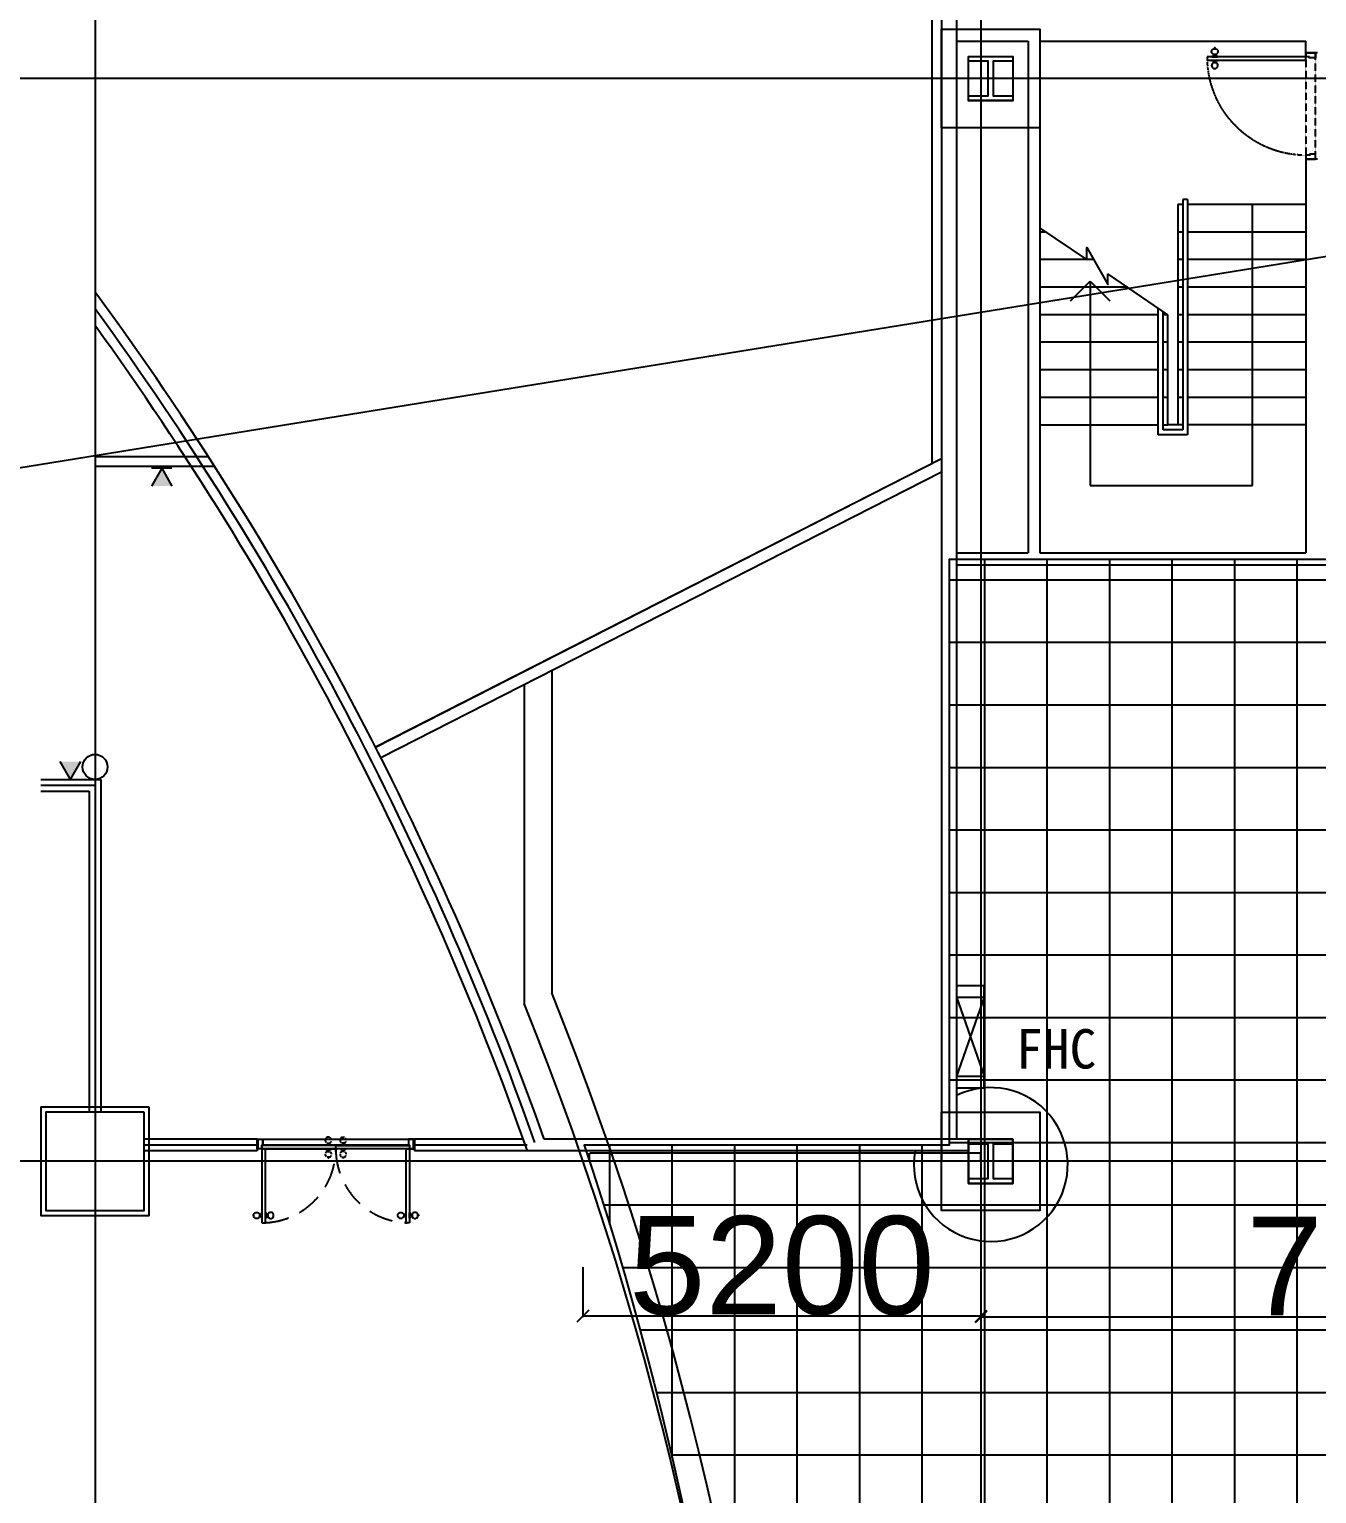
# Model space of a CAD drawing. Header units: inches. Extents: x -449189 to -231461, y -105857 to 48108.
# Drawn here: x -367516 to -354437, y -28867 to -13990 of the extents above; entities that cross this region are included whole.
import ezdxf

# ---------------------------------------------------------------- set-up
doc = ezdxf.new("R2010")
doc.units = ezdxf.units.IN
doc.header["$MEASUREMENT"] = 0
doc.linetypes.add('HIDDEN', pattern=[0.375, 0.25, -0.125])
doc.linetypes.add('HIDDEN2', pattern=[0.1875, 0.125, -0.0625])
for name, color, linetype in [('C-CEILING-DOOR', 7, 'Continuous'), ('DIM', 3, 'Continuous'), ('DOOR', 100, 'Continuous'), ('DOOR-SWING', 15, 'HIDDEN'), ('E-TELEPHONE', 7, 'Continuous'), ('GRID', 8, 'Continuous'), ('HATCH', 90, 'Continuous'), ('L08-DR', 1, 'Continuous'), ('NEW AREA', 6, 'Continuous'), ('WALL', 255, 'Continuous')]:
    doc.layers.add(name, color=color, linetype=linetype)
doc.styles.add('BLKBLD', font='STXIHEI.TTF', dxfattribs={"height": 0.45})
doc.styles.get("Standard").update_dxf_attribs({"font": 'arial.ttf'})
doc.dimstyles.new('DIM-200MM', dxfattribs={"dimtxt": 1000, "dimasz": 120, "dimexe": 10, "dimexo": 10, "dimgap": 0.7, "dimtad": 1, "dimdec": 0, "dimrnd": 5, "dimzin": 1, "dimdsep": 46, "dimtxsty": 'Standard', "dimblk": 'OBLIQUE', "dimcen": 0.5, "dimdle": 1, "dimclrd": 256, "dimclre": 256, "dimclrt": 7, "dimaunit": 1, "dimadec": 0, "dimazin": 0, "dimtfac": 1, "dimtdec": 0, "dimtix": 1, "dimtmove": 2, "dimatfit": 3, "dimfxl": 0, "dimtolj": 1, "dimtzin": 1, "dimarcsym": 0})
doc.dimstyles.new('ISO-25', dxfattribs={"dimtxt": 2.5, "dimasz": 2.5, "dimexe": 1.25, "dimexo": 0.625, "dimtad": 1, "dimtxsty": 'Standard', "dimcen": 2.5, "dimadec": 0, "dimazin": 0, "dimtfac": 1, "dimtmove": 0, "dimatfit": 3, "dimfxl": 0, "dimarcsym": 0})

# ---------------------------------------------------------------- blocks, each defined once
blk = doc.blocks.new('T')
at = {"layer": 'E-TELEPHONE'}
blk.add_hatch(color=256, dxfattribs=at).paths.add_polyline_path([(0.104, -0.2), (0, -0.02), (-0.104, -0.2)])
for p, q in [((0, -0.02), (-0.104, -0.2)), ((0.104, -0.02), (-0.104, -0.02)), ((0, -0.02), (0.104, -0.2))]:
    blk.add_line(p, q, dxfattribs=at)
blk = doc.blocks.new('TV')
at = {"layer": 'E-TELEPHONE'}
blk.add_circle((0, 0.147), 0.127, dxfattribs=at)
blk = doc.blocks.new('A$C283D6764')
at = {"layer": 'C-CEILING-DOOR', "color": 9}
blk.add_line((0.1, 0.078), (1.58, 0.078), dxfattribs=at)
at = {"layer": 'C-CEILING-DOOR', "color": 9, "linetype": 'HIDDEN2', "ltscale": 0.2}
for points in [[(0.753, 0.143), (0.777, 0.143, 0.67471), (0.777, 0.202), (0.753, 0.202, 0.67471)], [(0.927, 0.143), (0.903, 0.143, -0.67471), (0.903, 0.202), (0.927, 0.202, -0.67471)], [(0.753, 0.059), (0.777, 0.059, -0.67471), (0.777, 0), (0.753, 0, -0.67471)], [(0.927, 0.059), (0.903, 0.059, 0.67471), (0.903, 0), (0.927, 0, 0.67471)]]:
    blk.add_lwpolyline(points, format="xyb", close=True, dxfattribs=at)
for points in [[(0.77, 0.208), (0.77, 0.204), (0.759, 0.204), (0.759, 0.208)], [(0.909, 0.208), (0.909, 0.204), (0.92, 0.204), (0.92, 0.208)], [(0.792, 0.123), (0.792, 0.118), (0.738, 0.118), (0.738, 0.123), (0.757, 0.128), (0.772, 0.128)], [(0.792, 0.079), (0.792, 0.083), (0.738, 0.083), (0.738, 0.079), (0.757, 0.074), (0.772, 0.074)], [(0.772, 0.142), (0.772, 0.128), (0.757, 0.128), (0.757, 0.142)], [(0.772, 0.06), (0.772, 0.074), (0.757, 0.074), (0.757, 0.06)], [(0.888, 0.123), (0.888, 0.118), (0.942, 0.118), (0.942, 0.123), (0.922, 0.128), (0.907, 0.128)], [(0.888, 0.079), (0.888, 0.083), (0.942, 0.083), (0.942, 0.079), (0.922, 0.074), (0.907, 0.074)], [(0.907, 0.142), (0.907, 0.128), (0.922, 0.128), (0.922, 0.142)], [(0.907, 0.06), (0.907, 0.074), (0.922, 0.074), (0.922, 0.06)]]:
    blk.add_lwpolyline(points, close=True, dxfattribs=at)
at = {"layer": 'C-CEILING-DOOR'}
for points in [[(0.09, 0.118), (0.05, 0.118), (0.05, 0.018), (0.1, 0.018), (0.1, 0.078), (0.09, 0.078)], [(0.84, 0.118), (0.84, 0.083), (0.09, 0.083), (0.09, 0.118)], [(0.84, 0.118), (0.84, 0.083), (1.59, 0.083), (1.59, 0.118)], [(1.58, 0.068), (1.58, 0.078), (1.59, 0.078), (1.59, 0.118), (1.63, 0.118), (1.63, 0.018), (1.58, 0.018), (1.58, 0.078)]]:
    blk.add_lwpolyline(points, close=True, dxfattribs=at)
at = {"layer": 'C-CEILING-DOOR', "color": 9}
blk.add_lwpolyline([(1.59, 0.118), (1.59, 0.078), (1.58, 0.078), (1.58, 0.018), (0.1, 0.018), (0.1, 0.078), (0.09, 0.078), (0.09, 0.118)], close=True, dxfattribs=at)
at = {"layer": 'DOOR'}
for points in [[(0.09, 0.868), (0.125, 0.868), (0.125, 0.118), (0.09, 0.118)], [(1.59, 0.868), (1.555, 0.868), (1.555, 0.118), (1.59, 0.118)], [(0.09, 0.118), (0.05, 0.118), (0.05, 0.018), (0.1, 0.018), (0.1, 0.083), (0.09, 0.083)], [(1.58, 0.068), (1.58, 0.078), (1.59, 0.078), (1.59, 0.118), (1.63, 0.118), (1.63, 0.018), (1.58, 0.018), (1.58, 0.078)]]:
    blk.add_lwpolyline(points, close=True, dxfattribs=at)
at = {"layer": 'DOOR', "color": 8}
for points in [[(0.05, 0.118), (0.05, 0.018), (0.04, 0.018), (0.04, 0.118)], [(1.64, 0.118), (1.64, 0.018), (1.63, 0.018), (1.63, 0.118)]]:
    blk.add_lwpolyline(points, close=True, dxfattribs=at)
at = {"layer": 'DOOR-SWING', "linetype": 'Continuous'}
for points in [[(0, 0.799), (0.004, 0.799), (0.004, 0.788), (0, 0.788)], [(0.066, 0.801), (0.08, 0.801), (0.08, 0.786), (0.066, 0.786)], [(0.085, 0.82), (0.09, 0.82), (0.09, 0.767), (0.085, 0.767), (0.08, 0.786), (0.08, 0.801)], [(0.129, 0.82), (0.125, 0.82), (0.125, 0.767), (0.129, 0.767), (0.134, 0.786), (0.134, 0.801)], [(0.148, 0.801), (0.134, 0.801), (0.134, 0.786), (0.148, 0.786)], [(1.531, 0.801), (1.545, 0.801), (1.545, 0.786), (1.531, 0.786)], [(1.55, 0.82), (1.555, 0.82), (1.555, 0.767), (1.55, 0.767), (1.545, 0.786), (1.545, 0.801)], [(1.594, 0.82), (1.59, 0.82), (1.59, 0.767), (1.594, 0.767), (1.599, 0.786), (1.599, 0.801)], [(1.613, 0.801), (1.599, 0.801), (1.599, 0.786), (1.613, 0.786)], [(1.679, 0.799), (1.675, 0.799), (1.675, 0.788), (1.679, 0.788)]]:
    blk.add_lwpolyline(points, close=True, dxfattribs=at)
for points in [[(0.065, 0.782), (0.065, 0.805, 0.67471), (0.006, 0.805), (0.006, 0.782, 0.67471)], [(0.149, 0.782), (0.149, 0.805, -0.67471), (0.208, 0.805), (0.208, 0.782, -0.67471)], [(1.53, 0.782), (1.53, 0.805, 0.67471), (1.471, 0.805), (1.471, 0.782, 0.67471)], [(1.614, 0.782), (1.614, 0.805, -0.67471), (1.673, 0.805), (1.673, 0.782, -0.67471)]]:
    blk.add_lwpolyline(points, format="xyb", close=True, dxfattribs=at)
at = {"layer": 'DOOR-SWING'}
blk.add_lwpolyline([(0.05, 0.018), (0.05, 0.118), (1.63, 0.118), (1.63, 0.018)], close=True, dxfattribs=at)
for centre, start, end in [((0.09, 0.118), 0, 88.1313), ((1.59, 0.118), 91.8687, 180)]:
    blk.add_arc(centre, 0.75, start, end, dxfattribs=at)
blk = doc.blocks.new('A$C7E004732')
blk.add_blockref('A$C283D6764', (0, 0))
blk = doc.blocks.new('C1')
at = {"layer": 'L08-DR'}
blk.add_lwpolyline([(-500, 500), (500, 500), (500, -500), (-500, -500)], close=True, dxfattribs=at)
blk = doc.blocks.new('d-1')
at = {"layer": 'DOOR'}
for points in [[(50, 1030), (40, 1030), (40, 1040), (0, 1040), (0, 1080), (100, 1080), (100, 1030), (40, 1030)], [(-1000, 40), (-1000, 75), (0, 75), (0, 40)], [(0, 40), (0, 0), (100, 0), (100, 50), (35, 50), (35, 40)]]:
    blk.add_lwpolyline(points, close=True, dxfattribs=at)
at = {"layer": 'DOOR-SWING'}
blk.add_lwpolyline([(100, 0), (0, 0), (0, 1080), (100, 1080)], close=True, dxfattribs=at)
at = {"layer": 'DOOR-SWING', "linetype": 'Continuous'}
for points in [[(-913, 100), (-937, 100, -0.67471), (-937, 158), (-913, 158, -0.67471)], [(-913, 15), (-937, 15, 0.67471), (-937, -43), (-913, -43, 0.67471)]]:
    blk.add_lwpolyline(points, format="xyb", close=True, dxfattribs=at)
for points in [[(-952, 80), (-952, 75), (-898, 75), (-898, 80), (-917, 85), (-933, 85)], [(-952, 35), (-952, 40), (-898, 40), (-898, 35), (-917, 30), (-933, 30)], [(-933, 99), (-933, 85), (-917, 85), (-917, 99)], [(-933, 16), (-933, 30), (-917, 30), (-917, 16)], [(-931, -50), (-931, -45), (-919, -45), (-919, -50)]]:
    blk.add_lwpolyline(points, close=True, dxfattribs=at)
at = {"layer": 'DOOR-SWING'}
blk.add_arc((0, 40), 1000, 90, 178.1313, dxfattribs=at)
blk = doc.blocks.new('_Oblique')
at = {"color": 0, "linetype": 'ByBlock', "lineweight": -2}
blk.add_line((-0.5, -0.5), (0.5, 0.5), dxfattribs=at)
blk = doc.blocks.new('*D225')
at = {"layer": 'DEFPOINTS', "color": 0, "transparency": 16777216}
for p in [(-357848, -25485), (-349348, -25485), (-357848, -27072)]:
    blk.add_point(p, dxfattribs=at)
at = {"layer": 'DIM', "lineweight": -2, "transparency": 16777216}
for p, q in [((-357848, -26572), (-357848, -27082)), ((-349348, -26572), (-349348, -27082)), ((-349347, -27072), (-357849, -27072))]:
    blk.add_line(p, q, dxfattribs=at)
at = {"layer": 'DIM', "lineweight": -2, "transparency": 16777216, "xscale": 120, "yscale": 120, "zscale": 120, "rotation": 180.0000000000004}
blk.add_blockref('_Oblique', (-357848, -27072), dxfattribs=at)
at = {"layer": 'DIM', "lineweight": -2, "transparency": 16777216, "xscale": 120, "yscale": 120, "zscale": 120}
blk.add_blockref('_Oblique', (-349348, -27072), dxfattribs=at)
at = {"layer": 'DIM', "color": 7, "transparency": 16777216, "insert": (-353598, -26561), "char_height": 1000, "attachment_point": 5}
blk.add_mtext('\\A1;7900', dxfattribs=at)
blk = doc.blocks.new('*D226')
at = {"color": 0, "lineweight": -2, "transparency": 16777216}
for p, q in [((-361824, -25485), (-361824, -25407)), ((-357851, -25408), (-361822, -25408)), ((-357848, -25485), (-357848, -25407))]:
    blk.add_line(p, q, dxfattribs=at)
at = {"color": 0, "transparency": 16777216}
for points in [[(-361822, -25408), (-361822, -25409), (-361824, -25408)], [(-357851, -25408), (-357851, -25409), (-357848, -25408)]]:
    blk.add_solid(points, dxfattribs=at)
at = {"layer": 'DEFPOINTS', "color": 0, "transparency": 16777216}
for p in [(-361824, -25408), (-361824, -25485), (-357848, -25485)]:
    blk.add_point(p, dxfattribs=at)
at = {"color": 0, "transparency": 16777216, "insert": (-359836, -25406), "char_height": 2.5, "attachment_point": 5}
blk.add_mtext('3976,02', dxfattribs=at)
blk = doc.blocks.new('*D227')
at = {"layer": 'DEFPOINTS', "color": 0, "transparency": 16777216}
for p in [(-361892, -25485), (-357848, -25485), (-361892, -27064)]:
    blk.add_point(p, dxfattribs=at)
at = {"layer": 'DIM', "lineweight": -2, "transparency": 16777216}
for p, q in [((-361892, -26564), (-361892, -27074)), ((-357848, -26564), (-357848, -27074)), ((-357847, -27064), (-361893, -27064))]:
    blk.add_line(p, q, dxfattribs=at)
at = {"layer": 'DIM', "lineweight": -2, "transparency": 16777216, "xscale": 120, "yscale": 120, "zscale": 120, "rotation": 180}
blk.add_blockref('_Oblique', (-361892, -27064), dxfattribs=at)
at = {"layer": 'DIM', "lineweight": -2, "transparency": 16777216, "xscale": 120, "yscale": 120, "zscale": 120}
blk.add_blockref('_Oblique', (-357848, -27064), dxfattribs=at)
at = {"layer": 'DIM', "color": 7, "transparency": 16777216, "insert": (-359870, -26553), "char_height": 1000, "attachment_point": 5}
blk.add_mtext('\\A1;5200', dxfattribs=at)

msp = doc.modelspace()

# ---------------------------------------------------------------- hatches: boundary and pattern name
at = {"layer": 'HATCH'}
h = msp.add_hatch(dxfattribs=at)
h.set_pattern_fill('ANSI37', color=181, scale=200, angle=45, style=0)
h.set_pattern_definition([(90, (-380034.3, -67208.1), (-635, 6e-14), []), (180, (-380034.3, -67208.1), (-6e-14, -635), [])])
edge = h.paths.add_edge_path()
edge.add_line((-349297.9715, -41593.3633), (-349297.9715, -19374.6526))
edge.add_line((-349297.9715, -19374.6526), (-358171.9801, -19374.6526))
edge.add_line((-358171.9801, -19374.6526), (-358171.9292, -25324.5532))
edge.add_line((-358171.9292, -25324.5532), (-361877.2087, -25324.5532))
edge.add_arc((-395446.4547, -36479.0484), 35373.9599, -10.43886324, 18.38077841, ccw=False)
edge.add_line((-360657.9763, -42888.3236), (-349297.8411, -42888.3236))
edge.add_line((-349297.8411, -42888.3236), (-349297.9715, -41593.3633))

# ---------------------------------------------------------------- linework, layer by layer
msp.add_lwpolyline([(-400835.3894, -23818.6222), (-349227.9582, -15468.2389)])
at = {"layer": 'DIM'}
for p, q in [((-374393.1152, -14485.2816), (-366848.203, -14485.2816)), ((-374393.1152, -25485.2816), (-366848.203, -25485.2816))]:
    msp.add_line(p, q, dxfattribs=at)
at = {"layer": 'GRID'}
for p, q in [((-366848.203, 3188.9239), (-366848.203, -66985.2816)), ((-357848.203, 3188.9239), (-357848.203, -66985.2816)), ((-366848.203, -14485.2816), (-267848.203, -14485.2816)), ((-366848.203, -25485.2816), (-267848.203, -25485.2816))]:
    msp.add_line(p, q, dxfattribs=at)
at = {"layer": 'NEW AREA', "color": 6}
msp.add_lwpolyline([(-349297.9715, -41593.3633), (-349297.9715, -19374.6526), (-358171.9801, -19374.6526), (-358171.9292, -25324.5532), (-361877.2087, -25324.5532, -0.12641645), (-360657.9763, -42888.3236), (-349297.8411, -42888.3236), (-349297.9715, -41593.3633)], format="xyb", dxfattribs=at)
at = {"layer": 'WALL', "color": 0}
for p, q in [((-358347.963, 395.1051), (-358347.963, -18401.6073)), ((-358247.9716, 259.6963), (-358247.9716, -18349.5265)), ((-358247.9584, 259.4978), (-358247.9631, -20311.9404)), ((-358247.9584, 259.4942), (-358247.9631, -14989.7283)), ((-358247.963, 259.4942), (-358247.963, -25264.9237)), ((-358247.963, 259.4942), (-358247.963, -15772.2507)), ((-358095.963, 32.2564), (-358095.963, -25264.9237)), ((-358247.9716, -4089.7283), (-358247.9716, -18652.7859)), ((-358095.967, -4089.7247), (-358095.967, -14989.7247)), ((-358247.95, -13989.7379), (-357247.9631, -13989.7379)), ((-358247.95, -14989.7247), (-358247.95, -13989.7379)), ((-358247.9497, -13989.7379), (-357247.9627, -13989.7379)), ((-358247.9497, -14989.7247), (-358247.9497, -13989.7379)), ((-358247.9497, -13989.7415), (-357247.9627, -13989.7415)), ((-358247.9497, -14989.7283), (-358247.9497, -13989.7415)), ((-358095.967, -14109.7247), (-357367.9676, -14109.7247)), ((-357367.9676, -14109.7247), (-357367.9676, -19309.3557)), ((-357247.9676, -14109.7247), (-354547.9676, -14109.7247)), ((-357247.9676, -14109.7247), (-357247.9676, -19309.3557)), ((-354547.9676, -14229.7247), (-354547.9676, -14109.0109)), ((-354547.9676, -14229.3559), (-354547.9676, -14109.7247)), ((-357972.9536, -14264.7342), (-357522.9595, -14264.7342)), ((-357972.9536, -14714.7283), (-357972.9536, -14264.7342)), ((-357972.9536, -14314.7336), (-357972.9536, -14264.7342)), ((-357972.9536, -14264.7342), (-357522.9595, -14264.7342)), ((-357972.9533, -14264.7342), (-357522.9592, -14264.7342)), ((-357972.9533, -14714.7283), (-357972.9533, -14264.7342)), ((-357972.9533, -14314.7336), (-357972.9533, -14264.7342)), ((-357972.9533, -14264.7342), (-357522.9592, -14264.7342)), ((-357972.9533, -14264.7379), (-357522.9592, -14264.7379)), ((-357972.9533, -14714.732), (-357972.9533, -14264.7379)), ((-357972.9533, -14314.7372), (-357972.9533, -14264.7379)), ((-357972.9533, -14264.7379), (-357522.9592, -14264.7379)), ((-357522.9595, -14264.7342), (-357522.9595, -14714.7283)), ((-357522.9592, -14264.7342), (-357522.9592, -14714.7283)), ((-357522.9592, -14264.7379), (-357522.9592, -14714.732)), ((-354445.5089, -14229.7247), (-354547.968, -14229.7247)), ((-354427.9676, -14229.7247), (-354547.9676, -14229.7247)), ((-357772.9562, -14314.7336), (-357972.9536, -14314.7336)), ((-357772.9559, -14314.7336), (-357972.9533, -14314.7336)), ((-357772.9559, -14314.7372), (-357972.9533, -14314.7372)), ((-357772.9562, -14664.729), (-357772.9562, -14314.7336)), ((-357772.9559, -14664.729), (-357772.9559, -14314.7336)), ((-357772.9559, -14664.7326), (-357772.9559, -14314.7372)), ((-357722.9568, -14314.7336), (-357722.9568, -14664.729)), ((-357722.9565, -14314.7336), (-357722.9565, -14664.729)), ((-357722.9565, -14314.7372), (-357722.9565, -14664.7326)), ((-357972.9536, -14714.7283), (-357972.9536, -14664.729)), ((-357972.9536, -14664.729), (-357772.9562, -14664.729)), ((-357522.9595, -14714.7283), (-357972.9536, -14714.7283)), ((-357522.9595, -14714.7283), (-357972.9536, -14714.7283)), ((-357972.9533, -14714.7283), (-357972.9533, -14664.729)), ((-357972.9533, -14664.729), (-357772.9559, -14664.729)), ((-357972.9533, -14714.732), (-357972.9533, -14664.7326)), ((-357972.9533, -14664.7326), (-357772.9559, -14664.7326)), ((-357522.9592, -14714.7283), (-357972.9533, -14714.7283)), ((-357522.9592, -14714.7283), (-357972.9533, -14714.7283)), ((-357522.9592, -14714.732), (-357972.9533, -14714.732)), ((-357522.9592, -14714.732), (-357972.9533, -14714.732)), ((-357722.9568, -14664.729), (-357522.9595, -14664.729)), ((-357722.9565, -14664.729), (-357522.9592, -14664.729)), ((-357722.9565, -14664.7326), (-357522.9592, -14664.7326)), ((-357522.9595, -14664.729), (-357522.9595, -14714.7283)), ((-357522.9592, -14664.729), (-357522.9592, -14714.7283)), ((-357522.9592, -14664.7326), (-357522.9592, -14714.732)), ((-357247.9631, -14989.7247), (-358247.95, -14989.7247)), ((-357247.9627, -14989.7247), (-358247.9497, -14989.7247)), ((-357247.9627, -14989.7283), (-358247.9497, -14989.7283)), ((-358095.9719, -14989.7247), (-358095.9719, -20347.0779)), ((-358095.9719, -14989.7247), (-358095.9719, -19309.3557)), ((-358095.9716, -14989.7283), (-358095.9716, -24222.9625)), ((-358095.9716, -14989.7283), (-358095.9716, -24989.7283)), ((-358095.9653, -14989.7247), (-358095.9653, -15747.247)), ((-358095.965, -14989.7283), (-358095.965, -15772.2507)), ((-354547.9676, -15309.7103), (-354547.9676, -15359.6971)), ((-354427.9676, -15309.7103), (-354547.9676, -15309.7103)), ((-354547.9676, -15310.0791), (-354547.9676, -19309.3557)), ((-355847.9676, -15769.3557), (-355847.9676, -18009.3557)), ((-355797.9676, -15769.3557), (-355847.9676, -15769.3557)), ((-355797.9676, -15719.3557), (-355797.9676, -18059.3557)), ((-355747.9676, -15719.3557), (-355797.9676, -15719.3557)), ((-355747.9676, -15719.3557), (-355747.9676, -18109.3557)), ((-354547.9676, -15769.3557), (-355747.9676, -15769.3557)), ((-355087.7266, -18623.6011), (-355087.7266, -15769.3557)), ((-356771.5374, -16329.3557), (-357247.9676, -16005.3991)), ((-357183.3223, -16049.3557), (-357247.9676, -16049.3557)), ((-355797.9676, -16049.3557), (-355847.9676, -16049.3557)), ((-354547.9676, -16049.3557), (-355747.9676, -16049.3557)), ((-356702.2391, -16329.3557), (-357247.9676, -16329.3557)), ((-355797.9676, -16329.3557), (-355847.9676, -16329.3557)), ((-354547.9676, -16329.3557), (-355747.9676, -16329.3557)), ((-355947.9676, -16889.3557), (-356559.5981, -16473.4674)), ((-356359.7525, -16609.3557), (-357247.9676, -16609.3557)), ((-356938.0399, -16748.3701), (-356738.0399, -16548.3701)), ((-356738.0399, -16548.3701), (-356538.0399, -16748.3701)), ((-356738.0399, -16548.3701), (-356738.0399, -16948.3701)), ((-356738.0399, -16548.3701), (-356738.0399, -18623.6011)), ((-355797.9676, -16609.3557), (-355847.9676, -16609.3557)), ((-354547.9676, -16609.3557), (-355747.9676, -16609.3557)), ((-356047.9676, -16889.3557), (-357247.9676, -16889.3557)), ((-356047.9676, -18109.3557), (-356047.9676, -16821.3591)), ((-355997.9676, -18059.3557), (-355997.9676, -16855.3574)), ((-355947.9676, -16889.3557), (-355997.9676, -16889.3557)), ((-355947.9676, -18009.3557), (-355947.9676, -16889.3557)), ((-355797.9676, -16889.3557), (-355847.9676, -16889.3557)), ((-354547.9676, -16889.3557), (-355747.9676, -16889.3557)), ((-356047.9676, -17169.3557), (-357247.9676, -17169.3557)), ((-355947.9676, -17169.3557), (-355997.9676, -17169.3557)), ((-355797.9676, -17169.3557), (-355847.9676, -17169.3557)), ((-354547.9676, -17169.3557), (-355747.9676, -17169.3557)), ((-356047.9676, -17449.3557), (-357247.9676, -17449.3557)), ((-355947.9676, -17449.3557), (-355997.9676, -17449.3557)), ((-355797.9676, -17449.3557), (-355847.9676, -17449.3557)), ((-354547.9676, -17449.3557), (-355747.9676, -17449.3557)), ((-356047.9676, -17729.3557), (-357247.9676, -17729.3557)), ((-355947.9676, -17729.3557), (-355997.9676, -17729.3557)), ((-355797.9676, -17729.3557), (-355847.9676, -17729.3557)), ((-354547.9676, -17729.3557), (-355747.9676, -17729.3557)), ((-357247.9676, -18009.3557), (-356047.9676, -18009.3557)), ((-355747.9676, -18109.3557), (-356047.9676, -18109.3557)), ((-355997.9676, -18009.3557), (-355947.9676, -18009.3557)), ((-355797.9676, -18059.3557), (-355997.9676, -18059.3557)), ((-355847.9676, -18009.3557), (-355947.9676, -18009.3557)), ((-355797.9676, -18009.3557), (-355847.9676, -18009.3557)), ((-354547.9676, -18009.3557), (-355747.9676, -18009.3557)), ((-363999.306, -21281.1104), (-358247.963, -18350.6547)), ((-363999.2356, -21281.2486), (-358421.4209, -18439.2101)), ((-363944.9482, -21388.267), (-358247.963, -18485.508)), ((-358247.9716, -18652.7859), (-358247.9716, -25489.7283)), ((-358247.9716, -18652.7859), (-358247.9716, -25489.7283)), ((-356738.0399, -18623.6011), (-355087.7266, -18623.6011)), ((-358095.9764, -19309.3557), (-357367.9676, -19309.3557)), ((-357247.9676, -19309.3557), (-354547.9676, -19309.3557)), ((-358095.9764, -19429.3557), (-354427.9676, -19429.3557)), ((-349347.9627, -19434.8547), (-358095.9716, -19434.8547)), ((-362207.9542, -20503.2243), (-362207.9542, -23778.9272)), ((-362487.9542, -20645.8914), (-362487.9542, -23886.7212)), ((-367397.9542, -21609.9904), (-366787.9542, -21609.9904)), ((-367397.9542, -21669.9904), (-366848.203, -21669.9904)), ((-366787.9542, -21609.9904), (-366787.9542, -24989.917)), ((-367397.9542, -21729.9904), (-366907.9542, -21729.9904)), ((-366907.9542, -21729.9904), (-366907.9542, -24989.917)), ((-358095.9716, -23703.8148), (-357815.9716, -23703.8148)), ((-357815.9716, -23823.8148), (-357815.9716, -23703.8148)), ((-358095.9716, -23823.8138), (-358095.9716, -24623.8148)), ((-357815.9716, -23823.8148), (-358095.9715, -24623.8148)), ((-358095.9712, -23823.8148), (-357815.9716, -24623.8148)), ((-358095.9712, -23823.8148), (-357815.9716, -23823.8148)), ((-357815.9716, -24623.8148), (-357815.9716, -23823.8148)), ((-358095.9715, -24623.8148), (-357815.9716, -24623.8148)), ((-357815.9716, -24743.8148), (-357815.9716, -24623.8148)), ((-358095.9716, -24743.8148), (-357815.9716, -24743.8148)), ((-365202.1174, -25264.9573), (-366347.9542, -25264.9573)), ((-365202.1174, -25264.9573), (-365202.1174, -25384.9573)), ((-362496.8637, -25264.9573), (-363602.1174, -25264.9573)), ((-363602.1174, -25264.9573), (-363602.1174, -25384.9573)), ((-357972.963, -25264.9237), (-362284.5415, -25264.9237)), ((-358247.9716, -25264.7553), (-362284.5349, -25264.7553)), ((-358247.963, -25264.9573), (-362284.5263, -25264.9573)), ((-358247.963, -25264.9237), (-361730.1549, -25264.9237)), ((-365202.1174, -25324.9573), (-366347.9542, -25324.9573)), ((-365202.1174, -25384.9573), (-366347.9542, -25384.9573)), ((-362456.2806, -25324.9573), (-363602.1174, -25324.9573)), ((-362456.2806, -25384.9573), (-363602.1174, -25384.9573)), ((-358247.9716, -25384.7553), (-362456.2892, -25384.7553)), ((-358247.963, -25384.9573), (-362456.2806, -25384.9573)), ((-357972.963, -25384.9237), (-362454.177, -25384.9237))]:
    msp.add_line(p, q, dxfattribs=at)
for points in [[(-358247.9631, -13989.7247), (-357247.9631, -13989.7247), (-357247.9631, -14989.7247), (-358247.9631, -14989.7247)], [(-358247.9627, -13989.7247), (-357247.9627, -13989.7247), (-357247.9627, -14989.7247), (-358247.9627, -14989.7247)], [(-358247.9627, -13989.7283), (-357247.9627, -13989.7283), (-357247.9627, -14989.7283), (-358247.9627, -14989.7283)], [(-358247.9585, -13989.7247), (-357247.9585, -13989.7247), (-357247.9585, -14989.7247), (-358247.9585, -14989.7247)], [(-358247.9585, -13989.7247), (-357247.9585, -13989.7247), (-357247.9585, -14989.7247), (-358247.9585, -14989.7247)], [(-358247.9582, -13989.7247), (-357247.9582, -13989.7247), (-357247.9582, -14989.7247), (-358247.9582, -14989.7247)], [(-358247.9582, -13989.7247), (-357247.9582, -13989.7247), (-357247.9582, -14989.7247), (-358247.9582, -14989.7247)], [(-358247.9582, -13989.7283), (-357247.9582, -13989.7283), (-357247.9582, -14989.7283), (-358247.9582, -14989.7283)], [(-358247.9582, -13989.7283), (-357247.9582, -13989.7283), (-357247.9582, -14989.7283), (-358247.9582, -14989.7283)], [(-358247.9542, -13989.9304), (-357247.9542, -13989.9304), (-357247.9542, -14989.9304), (-358247.9542, -14989.9304)], [(-357972.9631, -14264.7247), (-357522.9631, -14264.7247), (-357522.9631, -14714.7247), (-357972.9631, -14714.7247)], [(-357972.9631, -14714.7247), (-357972.9631, -14664.7247), (-357772.9631, -14664.7247), (-357772.9631, -14314.7247), (-357972.9631, -14314.7247), (-357972.9631, -14264.7247), (-357522.9631, -14264.7247), (-357522.9631, -14314.7247), (-357722.9631, -14314.7247), (-357722.9631, -14664.7247), (-357522.9631, -14664.7247), (-357522.9631, -14714.7247)], [(-357972.9627, -14264.7247), (-357522.9627, -14264.7247), (-357522.9627, -14714.7247), (-357972.9627, -14714.7247)], [(-357972.9627, -14714.7247), (-357972.9627, -14664.7247), (-357772.9627, -14664.7247), (-357772.9627, -14314.7247), (-357972.9627, -14314.7247), (-357972.9627, -14264.7247), (-357522.9627, -14264.7247), (-357522.9627, -14314.7247), (-357722.9627, -14314.7247), (-357722.9627, -14664.7247), (-357522.9627, -14664.7247), (-357522.9627, -14714.7247)], [(-357972.9627, -14264.7283), (-357522.9627, -14264.7283), (-357522.9627, -14714.7283), (-357972.9627, -14714.7283)], [(-357972.9627, -14714.7283), (-357972.9627, -14664.7283), (-357772.9627, -14664.7283), (-357772.9627, -14314.7283), (-357972.9627, -14314.7283), (-357972.9627, -14264.7283), (-357522.9627, -14264.7283), (-357522.9627, -14314.7283), (-357722.9627, -14314.7283), (-357722.9627, -14664.7283), (-357522.9627, -14664.7283), (-357522.9627, -14714.7283)], [(-357972.9585, -14264.7247), (-357522.9585, -14264.7247), (-357522.9585, -14714.7247), (-357972.9585, -14714.7247)], [(-357972.9585, -14714.7247), (-357972.9585, -14664.7247), (-357772.9585, -14664.7247), (-357772.9585, -14314.7247), (-357972.9585, -14314.7247), (-357972.9585, -14264.7247), (-357522.9585, -14264.7247), (-357522.9585, -14314.7247), (-357722.9585, -14314.7247), (-357722.9585, -14664.7247), (-357522.9585, -14664.7247), (-357522.9585, -14714.7247)], [(-357972.9585, -14264.7247), (-357522.9585, -14264.7247), (-357522.9585, -14714.7247), (-357972.9585, -14714.7247)], [(-357972.9585, -14714.7247), (-357972.9585, -14664.7247), (-357772.9585, -14664.7247), (-357772.9585, -14314.7247), (-357972.9585, -14314.7247), (-357972.9585, -14264.7247), (-357522.9585, -14264.7247), (-357522.9585, -14314.7247), (-357722.9585, -14314.7247), (-357722.9585, -14664.7247), (-357522.9585, -14664.7247), (-357522.9585, -14714.7247)], [(-357972.9582, -14264.7247), (-357522.9582, -14264.7247), (-357522.9582, -14714.7247), (-357972.9582, -14714.7247)], [(-357972.9582, -14714.7247), (-357972.9582, -14664.7247), (-357772.9582, -14664.7247), (-357772.9582, -14314.7247), (-357972.9582, -14314.7247), (-357972.9582, -14264.7247), (-357522.9582, -14264.7247), (-357522.9582, -14314.7247), (-357722.9582, -14314.7247), (-357722.9582, -14664.7247), (-357522.9582, -14664.7247), (-357522.9582, -14714.7247)], [(-357972.9582, -14264.7247), (-357522.9582, -14264.7247), (-357522.9582, -14714.7247), (-357972.9582, -14714.7247)], [(-357972.9582, -14714.7247), (-357972.9582, -14664.7247), (-357772.9582, -14664.7247), (-357772.9582, -14314.7247), (-357972.9582, -14314.7247), (-357972.9582, -14264.7247), (-357522.9582, -14264.7247), (-357522.9582, -14314.7247), (-357722.9582, -14314.7247), (-357722.9582, -14664.7247), (-357522.9582, -14664.7247), (-357522.9582, -14714.7247)], [(-357972.9582, -14264.7283), (-357522.9582, -14264.7283), (-357522.9582, -14714.7283), (-357972.9582, -14714.7283)], [(-357972.9582, -14714.7283), (-357972.9582, -14664.7283), (-357772.9582, -14664.7283), (-357772.9582, -14314.7283), (-357972.9582, -14314.7283), (-357972.9582, -14264.7283), (-357522.9582, -14264.7283), (-357522.9582, -14314.7283), (-357722.9582, -14314.7283), (-357722.9582, -14664.7283), (-357522.9582, -14664.7283), (-357522.9582, -14714.7283)], [(-357972.9582, -14264.7283), (-357522.9582, -14264.7283), (-357522.9582, -14714.7283), (-357972.9582, -14714.7283)], [(-357972.9582, -14714.7283), (-357972.9582, -14664.7283), (-357772.9582, -14664.7283), (-357772.9582, -14314.7283), (-357972.9582, -14314.7283), (-357972.9582, -14264.7283), (-357522.9582, -14264.7283), (-357522.9582, -14314.7283), (-357722.9582, -14314.7283), (-357722.9582, -14664.7283), (-357522.9582, -14664.7283), (-357522.9582, -14714.7283)], [(-357972.9542, -14714.9304), (-357972.9542, -14664.9304), (-357772.9542, -14664.9304), (-357772.9542, -14314.9304), (-357972.9542, -14314.9304), (-357972.9542, -14264.9304), (-357522.9542, -14264.9304), (-357522.9542, -14314.9304), (-357722.9542, -14314.9304), (-357722.9542, -14664.9304), (-357522.9542, -14664.9304), (-357522.9542, -14714.9304)], [(-357972.9542, -14264.9304), (-357522.9542, -14264.9304), (-357522.9542, -14714.9304), (-357972.9542, -14714.9304)], [(-366297.9542, -24939.917), (-367397.9541, -24939.917), (-367397.9541, -26039.9169), (-366297.9542, -26039.9169)], [(-366347.9542, -24989.917), (-367347.9541, -24989.917), (-367347.9541, -25989.9169), (-366347.9542, -25989.9169)], [(-366347.9542, -24989.917), (-367347.9541, -24989.917), (-367347.9541, -25989.9169), (-366347.9542, -25989.9169)], [(-357522.963, -25264.9237), (-357972.963, -25264.9237), (-357972.963, -25714.9237), (-357522.963, -25714.9237)], [(-357972.9542, -25714.9304), (-357972.9542, -25664.9304), (-357772.9542, -25664.9304), (-357772.9542, -25314.9304), (-357972.9542, -25314.9304), (-357972.9542, -25264.9304), (-357522.9542, -25264.9304), (-357522.9542, -25314.9304), (-357722.9542, -25314.9304), (-357722.9542, -25664.9304), (-357522.9542, -25664.9304), (-357522.9542, -25714.9304)], [(-357972.9542, -25264.9304), (-357522.9542, -25264.9304), (-357522.9542, -25714.9304), (-357972.9542, -25714.9304)]]:
    msp.add_lwpolyline(points, close=True, dxfattribs=at)
for points in [[(-356771.5374, -16329.3557), (-356771.5374, -16206.8914), (-356559.5981, -16581.4318), (-356559.5981, -16473.4674)], [(-366848.203, -18329.9904), (-365697.1712, -18329.9904), (-365632.9126, -18429.9904), (-366848.203, -18429.9904)]]:
    msp.add_lwpolyline(points, dxfattribs=at)
for centre, radius, start, end in [((-393847.9542, -36489.9304), 33500, 19.57709005, 36.29666692), ((-393847.9542, -36489.9304), 33400, 19.57709005, 36.06245685), ((-393847.9542, -36489.9304), 33300.0134, 19.48035411, 35.82553791), ((-393847.9542, -36495.8967), 34100.0134, 344.42785925, 21.89652518), ((-393847.9542, -36495.8967), 33800.0134, 344.43076927, 21.90398913), ((-357747.7747, -25523.2712), 781.8232, 169.79501137, 116.44671065)]:
    msp.add_arc(centre, radius, start, end, dxfattribs=at)

# ---------------------------------------------------------------- block references
at = {"layer": 'WALL', "color": 0, "xscale": -1, "rotation": 180}
msp.add_blockref('d-1', (-354547.9676, -14229.7247), dxfattribs=at)
at = {"layer": 'WALL', "color": 0, "xscale": 1000, "yscale": 1000, "zscale": 1000}
for name, p in [('T', (-366170.6516, -18429.9904)), ('TV', (-366847.9542, -21629.9904))]:
    msp.add_blockref(name, p, dxfattribs=at)
for name, p, rotation in [('T', (-367097.9542, -21629.9903), 180), ('A$C7E004732', (-363562.475, -25246.5207), 179.9999997665463)]:
    msp.add_blockref(name, p, dxfattribs=dict(at, rotation=rotation))
at = {"layer": 'WALL', "color": 0}
msp.add_blockref('C1', (-357747.9627, -25489.7283), dxfattribs=at)
msp.add_blockref('C1', (-357747.9627, -25489.7283), dxfattribs=at)

# ---------------------------------------------------------------- texts
at = {"layer": 'WALL', "color": 0, "style": 'BLKBLD'}
msp.add_text('FHC', height=400, dxfattribs=at).set_placement((-357491.8795, -24547.3644))

# ---------------------------------------------------------------- dimensions: what is measured, and where the dimension line sits
dim = msp.add_aligned_dim(p1=(-357848.20303, -25485.28155), p2=(-361824.22798, -25485.28155), distance=-76.82402, dimstyle='ISO-25')
dim.commit()
dim.dimension.update_dxf_attribs({"geometry": '*D226', "text_midpoint": (-359836.21551, -25406.33014)})
at = {"layer": 'DIM', "color": 0}
for p1, p2, distance, text, picture, middle in [((-357848.203, -25485.2816), (-361891.6205, -25485.2816), 1578.8075, '5200', '*D227', (-359869.9118, -26552.816)), ((-349347.9627, -25485.2816), (-357848.203, -25485.2816), 1586.5947, '7900', '*D225', (-353598.0829, -26560.6033))]:
    dim = msp.add_aligned_dim(p1=p1, p2=p2, distance=distance, text=text, dimstyle='DIM-200MM', dxfattribs=at)
    dim.commit()
    dim.dimension.update_dxf_attribs({"geometry": picture, "text_midpoint": middle})

doc.saveas('drawing.dxf')
